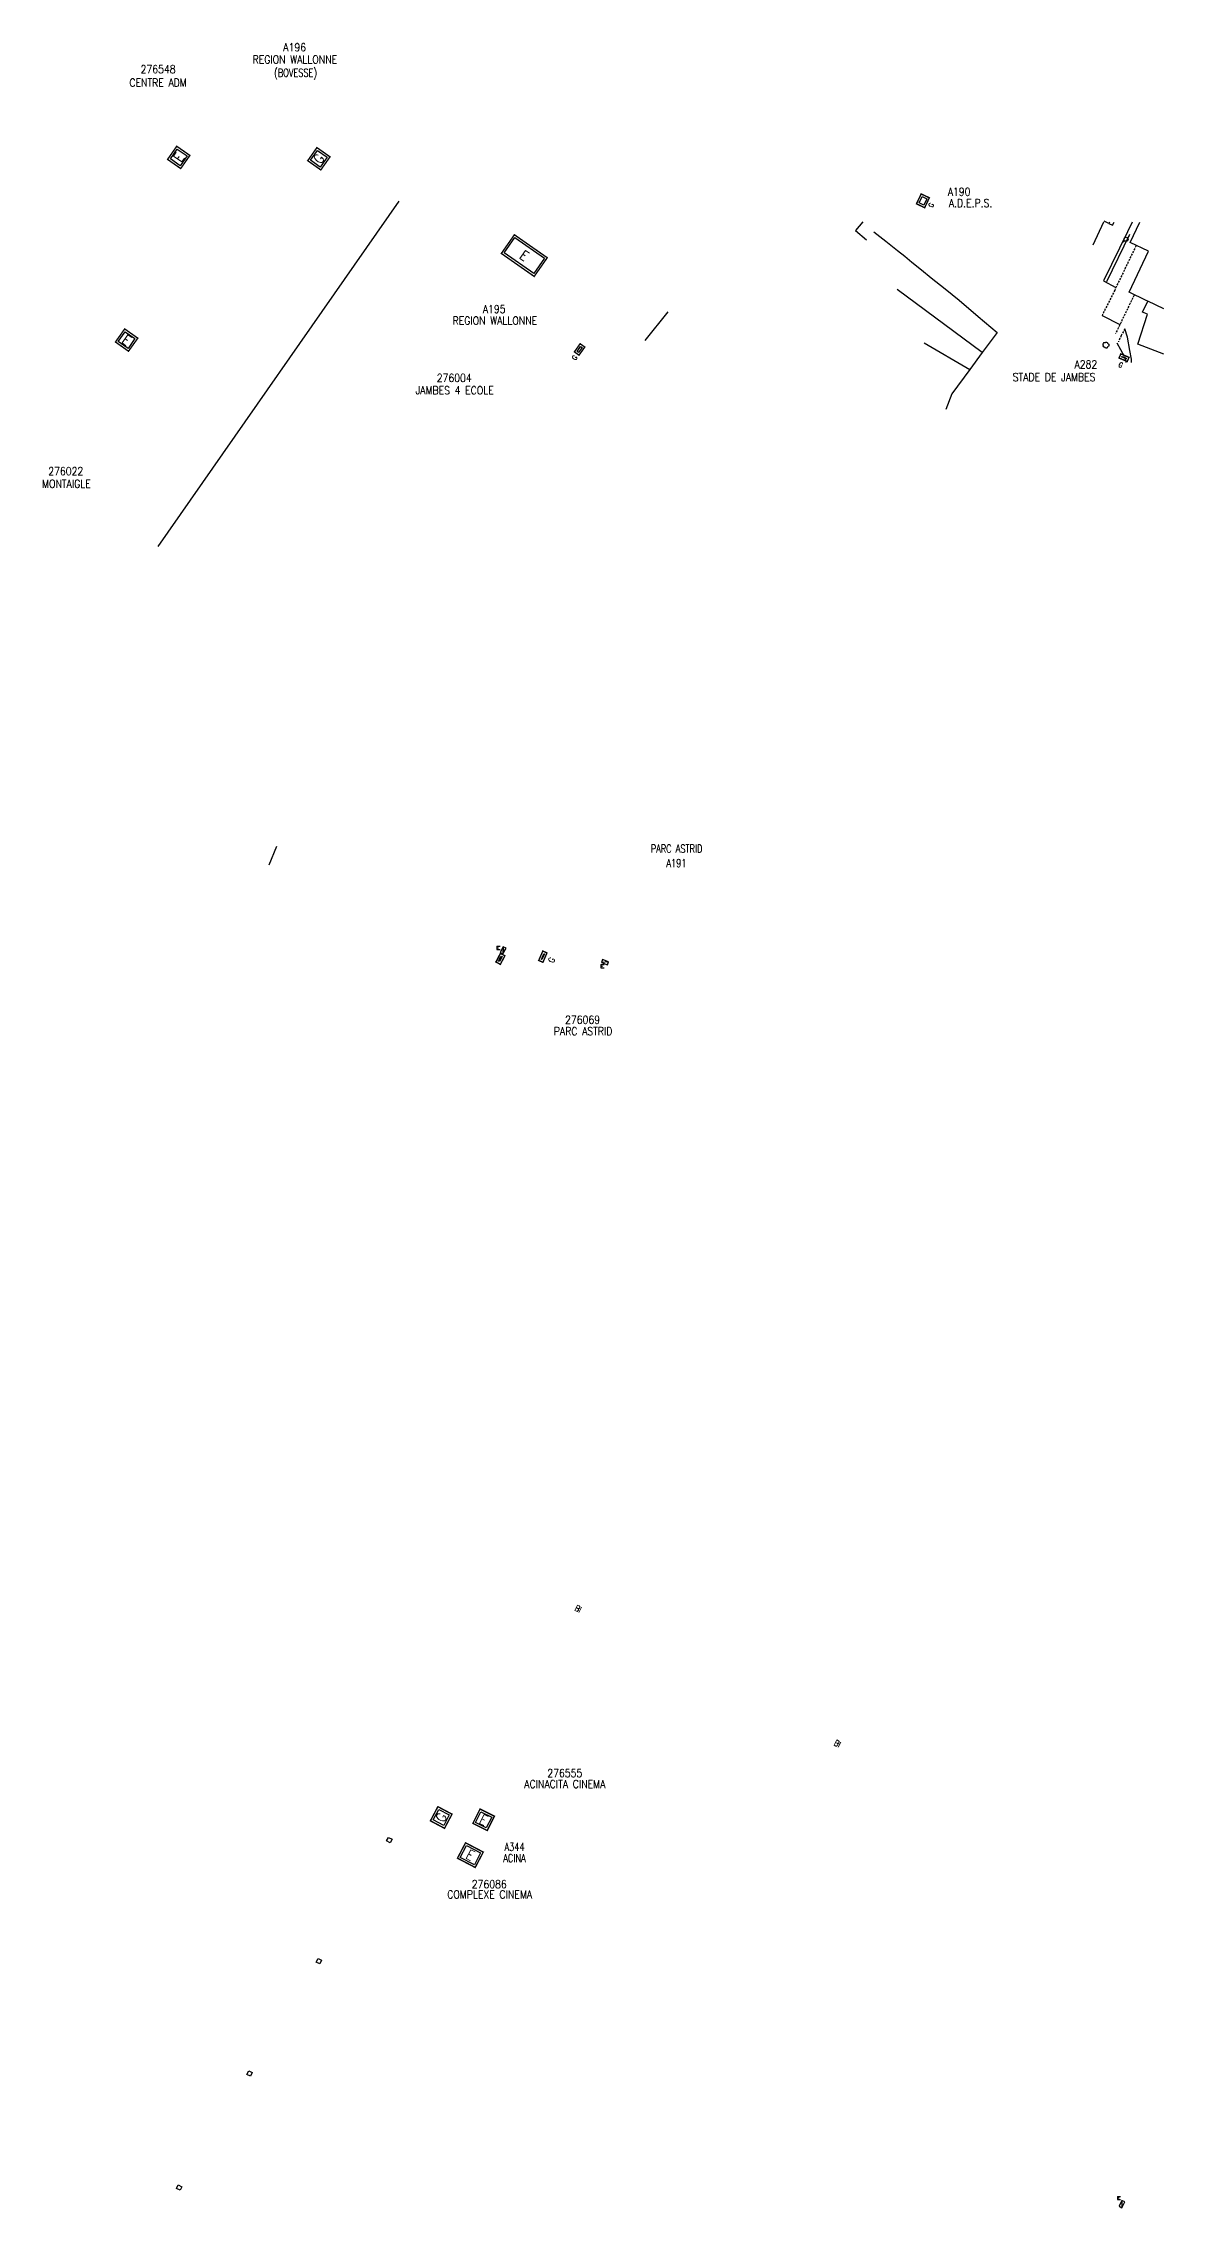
# Model space of a CAD drawing. Header units: millimetres. Extents: x 185009 to 186000, y 127000 to 127985.
# Drawn here: x 185720 to 186000, y 127004 to 127545 of the extents above; entities that cross this region are included whole.
import ezdxf
from ezdxf.enums import TextEntityAlignment as Align

# ---------------------------------------------------------------- set-up
doc = ezdxf.new("R2010")
doc.units = ezdxf.units.MM
doc.linetypes.add('DASHED', pattern=[0.75, 0.5, -0.25])
doc.layers.get('0').update_dxf_attribs({"linetype": 'CONTINUOUS'})
for name, color, linetype in [('G_210', 7, 'CONTINUOUS'), ('M_200', 7, 'CONTINUOUS'), ('W0008', 7, 'CONTINUOUS'), ('W0017', 7, 'CONTINUOUS'), ('W0100', 7, 'CONTINUOUS'), ('W0103', 7, 'CONTINUOUS'), ('W0112', 1, 'DASHED'), ('W0210', 7, 'CONTINUOUS'), ('W0212', 7, 'CONTINUOUS'), ('W0300', 7, 'CONTINUOUS'), ('W0310', 7, 'CONTINUOUS'), ('W0322', 7, 'CONTINUOUS'), ('W0323', 7, 'CONTINUOUS'), ('W0420', 7, 'CONTINUOUS'), ('W0430', 7, 'CONTINUOUS'), ('W0473', 7, 'CONTINUOUS'), ('W0991', 7, 'CONTINUOUS'), ('W1102', 7, 'CONTINUOUS')]:
    doc.layers.add(name, color=color, linetype=linetype)
doc.styles.add('M_ROMANS', font='ROMANS.shx', dxfattribs={"width": 0.75})
doc.styles.get("Standard").update_dxf_attribs({"font": 'romans.shx', "width": 0.85})

# ---------------------------------------------------------------- blocks, each defined once
blk = doc.blocks.new('*U12')
at = {"layer": 'M_200', "color": 0, "linetype": 'Continuous', "const_width": 0.35, "flags": 128}
blk.add_lwpolyline([(5.58, 0.95), (3.26, -2.31), (0, 0), (2.31, 3.26)], close=True, dxfattribs=at)
at = {"layer": 'M_200', "color": 0, "linetype": 'Continuous'}
blk.add_lwpolyline([(2.43, 2.57), (4.88, 0.83), (3.15, -1.61), (0.7, 0.12)], close=True, dxfattribs=at)
at = {"layer": 'M_200', "insert": (2.79, 0.48), "char_height": 2.5, "width": 4, "attachment_point": 5, "rotation": 324.6949}
blk.add_mtext('E', dxfattribs=at)
at = {"layer": 'M_200', "color": 0, "linetype": 'Continuous', "width": 0.85}
for tag, p in [('NUM', (2, 17.06)), ('NOM', (2, 10.65))]:
    blk.add_attdef(tag, text='', height=4, dxfattribs=at).set_placement(p, align=Align.MIDDLE)
at = {"layer": 'M_200', "color": 0, "linetype": 'Continuous', "style": 'M_ROMANS', "width": 0.75, "flags": 3}
for tag, p in [('DEF_COUP', (1.87, -5.49)), ('DEF_LEG', (1.87, -2.99)), ('DEF_TYPE', (1.87, -7.99))]:
    blk.add_attdef(tag, text='', height=1.2, dxfattribs=at).set_placement(p, align=Align.MIDDLE)
blk = doc.blocks.new('*U14')
at = {"layer": 'M_200', "color": 0, "linetype": 'Continuous', "const_width": 0.35, "flags": 128}
blk.add_lwpolyline([(-0.99, 5.57), (2.29, 3.28), (0, 0), (-3.28, 2.29)], close=True, dxfattribs=at)
at = {"layer": 'M_200', "color": 0, "linetype": 'Continuous'}
blk.add_lwpolyline([(-2.58, 2.41), (-0.86, 4.87), (1.6, 3.16), (-0.12, 0.7)], close=True, dxfattribs=at)
at = {"layer": 'M_200', "insert": (-0.49, 2.79), "char_height": 2.5, "width": 4, "attachment_point": 5, "rotation": 55.0492}
blk.add_mtext('E', dxfattribs=at)
at = {"layer": 'M_200', "color": 0, "linetype": 'Continuous', "width": 0.85}
for tag, p in [('NUM', (2, 17.06)), ('NOM', (2, 10.65))]:
    blk.add_attdef(tag, text='', height=4, dxfattribs=at).set_placement(p, align=Align.MIDDLE)
at = {"layer": 'M_200', "color": 0, "linetype": 'Continuous', "style": 'M_ROMANS', "width": 0.75, "flags": 3}
for tag, p in [('DEF_COUP', (1.87, -5.49)), ('DEF_LEG', (1.87, -2.99)), ('DEF_TYPE', (1.87, -7.99))]:
    blk.add_attdef(tag, text='', height=1.2, dxfattribs=at).set_placement(p, align=Align.MIDDLE)
blk = doc.blocks.new('*U21')
at = {"layer": 'M_200', "color": 0, "linetype": 'Continuous', "const_width": 0.35, "flags": 128}
blk.add_lwpolyline([(5.37, 1.79), (3.58, -1.79), (0, 0), (1.79, 3.58)], close=True, dxfattribs=at)
at = {"layer": 'M_200', "color": 0, "linetype": 'Continuous'}
blk.add_lwpolyline([(2.01, 2.91), (4.7, 1.57), (3.35, -1.12), (0.67, 0.22)], close=True, dxfattribs=at)
at = {"layer": 'M_200', "insert": (2.68, 0.89), "char_height": 2.5, "width": 4, "attachment_point": 5, "rotation": 333.446}
blk.add_mtext('E', dxfattribs=at)
at = {"layer": 'M_200', "color": 0, "linetype": 'Continuous', "width": 0.85}
for tag, p in [('NUM', (2, 17.06)), ('NOM', (2, 10.65))]:
    blk.add_attdef(tag, text='', height=4, dxfattribs=at).set_placement(p, align=Align.MIDDLE)
at = {"layer": 'M_200', "color": 0, "linetype": 'Continuous', "style": 'M_ROMANS', "width": 0.75, "flags": 3}
for tag, p in [('DEF_COUP', (1.87, -5.49)), ('DEF_LEG', (1.87, -2.99)), ('DEF_TYPE', (1.87, -7.99))]:
    blk.add_attdef(tag, text='', height=1.2, dxfattribs=at).set_placement(p, align=Align.MIDDLE)
blk = doc.blocks.new('*U22')
at = {"layer": 'G_210', "color": 0, "linetype": 'Continuous', "const_width": 0.35, "flags": 128}
blk.add_lwpolyline([(-1.66, 5.41), (1.87, 3.53), (0, 0), (-3.53, 1.87)], close=True, dxfattribs=at)
at = {"layer": 'G_210', "color": 0, "linetype": 'Continuous'}
blk.add_lwpolyline([(-2.86, 2.08), (-1.46, 4.73), (1.2, 3.33), (-0.21, 0.68)], close=True, dxfattribs=at)
at = {"layer": 'G_210', "insert": (-0.83, 2.7), "char_height": 2.5, "width": 4, "attachment_point": 5, "rotation": 62.096}
blk.add_mtext('G', dxfattribs=at)
at = {"layer": 'G_210', "color": 0, "linetype": 'Continuous', "width": 0.75}
for tag, height, p in [('NUM', 4, (2, 16)), ('NOM', 4, (2, 11)), ('BCL', 3, (2, 7))]:
    blk.add_attdef(tag, text='', height=height, dxfattribs=at).set_placement(p, align=Align.MIDDLE)
at = {"layer": 'G_210', "color": 0, "linetype": 'Continuous', "width": 0.75, "flags": 3}
for tag, p in [('DEF_COUP', (2.14, -5.61)), ('DEF_LEG', (2.14, -3.11)), ('DEF_TYPE', (2.14, -8.11))]:
    blk.add_attdef(tag, text='', height=1.2, dxfattribs=at).set_placement(p, align=Align.MIDDLE)
blk = doc.blocks.new('*U41')
at = {"flags": 128}
for points in [[(0.8, 0.8), (-0.8, 0.8)], [(-0.8, 0.8), (-0.8, 0)], [(0.8, 0.8), (-0.8, 0)], [(-0.8, 0), (0.8, 0)], [(0.8, 0), (0.8, 0.8)], [(-0.76, -0.53), (0, -0.26)], [(-0.76, -0.53), (-0.49, -1.28)], [(-0.62, -0.91), (-0.25, -0.77)], [(-0.49, -1.28), (0.27, -1.01)]]:
    blk.add_lwpolyline(points, dxfattribs=at)
blk = doc.blocks.new('*U42')
at = {"flags": 128}
for points in [[(0.8, 0.8), (-0.8, 0.8)], [(-0.8, 0.8), (-0.8, 0)], [(0.8, 0.8), (-0.8, 0)], [(-0.8, 0), (0.8, 0)], [(0.16, 2.24), (-0.54, 1.86)], [(-0.54, 1.86), (-0.16, 1.16)], [(-0.19, 2.05), (0, 1.7)], [(0.16, 2.24), (0.54, 1.54)], [(0.8, 0), (0.8, 0.8)]]:
    blk.add_lwpolyline(points, dxfattribs=at)
blk = doc.blocks.new('*U43')
at = {"layer": 'M_200', "color": 0, "linetype": 'Continuous', "const_width": 0.35, "flags": 128}
blk.add_lwpolyline([(5.7, -10.02), (0, -10.02), (0, 0), (5.7, 0)], close=True, dxfattribs=at)
at = {"layer": 'M_200', "color": 0, "linetype": 'Continuous'}
blk.add_lwpolyline([(5.2, -0.5), (5.2, -9.52), (0.5, -9.52), (0.5, -0.5)], close=True, dxfattribs=at)
at = {"layer": 'M_200', "insert": (2.85, -5.01), "char_height": 2.5, "width": 10.022, "attachment_point": 5, "rotation": 269.9973}
blk.add_mtext('E', dxfattribs=at)
at = {"layer": 'M_200', "color": 0, "linetype": 'Continuous', "width": 0.85}
for tag, p in [('NUM', (2, 17.06)), ('NOM', (2, 10.65))]:
    blk.add_attdef(tag, text='', height=4, dxfattribs=at).set_placement(p, align=Align.MIDDLE)
at = {"layer": 'M_200', "color": 0, "linetype": 'Continuous', "style": 'M_ROMANS', "width": 0.75, "flags": 3}
for tag, p in [('DEF_COUP', (1.87, -5.49)), ('DEF_LEG', (1.87, -2.99)), ('DEF_TYPE', (1.87, -7.99))]:
    blk.add_attdef(tag, text='', height=1.2, dxfattribs=at).set_placement(p, align=Align.MIDDLE)
blk = doc.blocks.new('*U44')
at = {"layer": 'M_200', "color": 0, "linetype": 'Continuous', "const_width": 0.35, "flags": 128}
blk.add_lwpolyline([(1.27, 2.43), (1.27, 0), (0, 0), (0, 2.43)], close=True, dxfattribs=at)
at = {"layer": 'M_200', "color": 0, "linetype": 'Continuous'}
blk.add_lwpolyline([(0.5, 1.93), (0.77, 1.93), (0.77, 0.5), (0.5, 0.5)], close=True, dxfattribs=at)
at = {"layer": 'M_200', "insert": (0.63, 1.21), "char_height": 2.5, "width": 1.27, "attachment_point": 5}
blk.add_mtext('E', dxfattribs=at)
at = {"layer": 'M_200', "color": 0, "linetype": 'Continuous', "width": 0.85}
for tag, p in [('NUM', (2, 17.06)), ('NOM', (2, 10.65))]:
    blk.add_attdef(tag, text='', height=4, dxfattribs=at).set_placement(p, align=Align.MIDDLE)
at = {"layer": 'M_200', "color": 0, "linetype": 'Continuous', "style": 'M_ROMANS', "width": 0.75, "flags": 3}
for tag, p in [('DEF_COUP', (1.87, -5.49)), ('DEF_LEG', (1.87, -2.99)), ('DEF_TYPE', (1.87, -7.99))]:
    blk.add_attdef(tag, text='', height=1.2, dxfattribs=at).set_placement(p, align=Align.MIDDLE)
blk = doc.blocks.new('*U6')
at = {"layer": 'G_210', "color": 0, "linetype": 'Continuous', "const_width": 0.35, "flags": 128}
blk.add_lwpolyline([(-1.72, 5.39), (1.84, 3.55), (0, 0), (-3.55, 1.84)], close=True, dxfattribs=at)
at = {"layer": 'G_210', "color": 0, "linetype": 'Continuous'}
blk.add_lwpolyline([(-2.88, 2.05), (-1.5, 4.72), (1.16, 3.34), (-0.21, 0.67)], close=True, dxfattribs=at)
at = {"layer": 'G_210', "insert": (-0.86, 2.69), "char_height": 2.5, "width": 4, "attachment_point": 5, "rotation": 62.6708}
blk.add_mtext('G', dxfattribs=at)
at = {"layer": 'G_210', "color": 0, "linetype": 'Continuous', "width": 0.75}
for tag, height, p in [('NUM', 4, (2, 16)), ('NOM', 4, (2, 11)), ('BCL', 3, (2, 7))]:
    blk.add_attdef(tag, text='', height=height, dxfattribs=at).set_placement(p, align=Align.MIDDLE)
at = {"layer": 'G_210', "color": 0, "linetype": 'Continuous', "width": 0.75, "flags": 3}
for tag, p in [('DEF_COUP', (2.14, -5.61)), ('DEF_LEG', (2.14, -3.11)), ('DEF_TYPE', (2.14, -8.11))]:
    blk.add_attdef(tag, text='', height=1.2, dxfattribs=at).set_placement(p, align=Align.MIDDLE)
blk = doc.blocks.new('*U99')
at = {"layer": 'G_210', "color": 0, "linetype": 'Continuous', "const_width": 0.35, "flags": 128}
blk.add_lwpolyline([(0.16, 2.8), (1.17, 2.27), (0, 0), (-1.02, 0.52)], close=True, dxfattribs=at)
at = {"layer": 'G_210', "color": 0, "linetype": 'Continuous'}
blk.add_lwpolyline([(-0.34, 0.74), (0.37, 2.12), (0.5, 2.06), (-0.21, 0.67)], close=True, dxfattribs=at)
at = {"layer": 'G_210', "insert": (2.18, 0.38), "char_height": 1.53, "width": 1.3599, "attachment_point": 5, "rotation": 62.6708}
blk.add_mtext('G', dxfattribs=at)
at = {"layer": 'G_210', "color": 0, "linetype": 'Continuous', "width": 0.75}
for tag, height, p in [('NUM', 4, (2, 16)), ('NOM', 4, (2, 11)), ('BCL', 3, (2, 7))]:
    blk.add_attdef(tag, text='', height=height, dxfattribs=at).set_placement(p, align=Align.MIDDLE)
at = {"layer": 'G_210', "color": 0, "linetype": 'Continuous', "width": 0.75, "flags": 3}
for tag, p in [('DEF_COUP', (2.14, -5.61)), ('DEF_LEG', (2.14, -3.11)), ('DEF_TYPE', (2.14, -8.11))]:
    blk.add_attdef(tag, text='', height=1.2, dxfattribs=at).set_placement(p, align=Align.MIDDLE)
blk = doc.blocks.new('*U100')
at = {"layer": 'G_210', "color": 0, "linetype": 'Continuous', "const_width": 0.35, "flags": 128}
blk.add_lwpolyline([(-0.13, 2.87), (1.14, 2.21), (0, 0), (-1.27, 0.66)], close=True, dxfattribs=at)
at = {"layer": 'G_210', "color": 0, "linetype": 'Continuous'}
blk.add_lwpolyline([(-0.6, 0.87), (0.09, 2.19), (0.47, 2), (-0.21, 0.67)], close=True, dxfattribs=at)
at = {"layer": 'G_210', "insert": (-1.01, -0.79), "char_height": 1.25, "width": 1.2489, "attachment_point": 5, "rotation": 62.6708}
blk.add_mtext('G', dxfattribs=at)
at = {"layer": 'G_210', "color": 0, "linetype": 'Continuous', "width": 0.75}
for tag, height, p in [('NUM', 4, (2, 16)), ('NOM', 4, (2, 11)), ('BCL', 3, (2, 7))]:
    blk.add_attdef(tag, text='', height=height, dxfattribs=at).set_placement(p, align=Align.MIDDLE)
at = {"layer": 'G_210', "color": 0, "linetype": 'Continuous', "width": 0.75, "flags": 3}
for tag, p in [('DEF_COUP', (2.14, -5.61)), ('DEF_LEG', (2.14, -3.11)), ('DEF_TYPE', (2.14, -8.11))]:
    blk.add_attdef(tag, text='', height=1.2, dxfattribs=at).set_placement(p, align=Align.MIDDLE)
blk = doc.blocks.new('*U104')
at = {"layer": 'G_210', "color": 0, "linetype": 'Continuous', "const_width": 0.35, "flags": 128}
blk.add_lwpolyline([(-0.75, 3.46), (1.25, 2.43), (0, 0), (-2.01, 1.04)], close=True, dxfattribs=at)
at = {"layer": 'G_210', "color": 0, "linetype": 'Continuous'}
blk.add_lwpolyline([(-1.33, 1.25), (-0.54, 2.79), (0.58, 2.21), (-0.21, 0.67)], close=True, dxfattribs=at)
at = {"layer": 'G_210', "insert": (1.64, 0.59), "char_height": 1.25, "width": 1.4926, "attachment_point": 5, "rotation": 62.6708}
blk.add_mtext('G', dxfattribs=at)
at = {"layer": 'G_210', "color": 0, "linetype": 'Continuous', "width": 0.75}
for tag, height, p in [('NUM', 4, (2, 16)), ('NOM', 4, (2, 11)), ('BCL', 3, (2, 7))]:
    blk.add_attdef(tag, text='', height=height, dxfattribs=at).set_placement(p, align=Align.MIDDLE)
at = {"layer": 'G_210', "color": 0, "linetype": 'Continuous', "width": 0.75, "flags": 3}
for tag, p in [('DEF_COUP', (2.14, -5.61)), ('DEF_LEG', (2.14, -3.11)), ('DEF_TYPE', (2.14, -8.11))]:
    blk.add_attdef(tag, text='', height=1.2, dxfattribs=at).set_placement(p, align=Align.MIDDLE)
blk = doc.blocks.new('*U107')
at = {"layer": 'G_210', "color": 0, "linetype": 'Continuous', "const_width": 0.35, "flags": 128}
blk.add_lwpolyline([(0.02, 2.5), (1.02, 1.98), (0, 0), (-1, 0.52)], close=True, dxfattribs=at)
at = {"layer": 'G_210', "color": 0, "linetype": 'Continuous'}
blk.add_lwpolyline([(-0.33, 0.73), (0.24, 1.83), (0.35, 1.77), (-0.21, 0.67)], close=True, dxfattribs=at)
at = {"layer": 'G_210', "insert": (1.74, 0.31), "char_height": 1.25, "width": 0.9926, "attachment_point": 5, "rotation": 62.6708}
blk.add_mtext('G', dxfattribs=at)
at = {"layer": 'G_210', "color": 0, "linetype": 'Continuous', "width": 0.75}
for tag, height, p in [('NUM', 4, (2, 16)), ('NOM', 4, (2, 11)), ('BCL', 3, (2, 7))]:
    blk.add_attdef(tag, text='', height=height, dxfattribs=at).set_placement(p, align=Align.MIDDLE)
at = {"layer": 'G_210', "color": 0, "linetype": 'Continuous', "width": 0.75, "flags": 3}
for tag, p in [('DEF_COUP', (2.14, -5.61)), ('DEF_LEG', (2.14, -3.11)), ('DEF_TYPE', (2.14, -8.11))]:
    blk.add_attdef(tag, text='', height=1.2, dxfattribs=at).set_placement(p, align=Align.MIDDLE)
blk = doc.blocks.new('arbre-bis-trai')
for p, q in [((-13, 1), (-12, 2)), ((7, 9), (7, 8)), ((-7, -8), (-6, -8)), ((6, -9), (6, -8))]:
    blk.add_line(p, q)
for points in [[(-4, 10), (-5, 11), (-8, 12), (-10, 12), (-12, 11), (-14, 9), (-15, 6), (-15, 3), (-13, 1)], [(-7, -8), (-9, -8), (-12, -7), (-13, -6), (-14, -4), (-14, -3), (-14, -1), (-13, 1)], [(-5, 11), (-3, 13), (-1, 14), (1, 14), (4, 13), (6, 11), (7, 9)], [(10, 7), (8, 8), (6, 8)], [(10, 7), (12, 5), (13, 3), (13, 1), (12, -3), (11, -5), (10, -6), (8, -7)], [(-6, -9), (-6, -8), (-6, -7)], [(6, -9), (5, -11), (4, -12), (3, -13), (1, -14), (-1, -14), (-3, -13), (-5, -11), (-6, -9)], [(8, -7), (5, -8), (4, -8)]]:
    blk.add_lwpolyline(points)
blk = doc.blocks.new('T194')
at = {"color": 3, "linetype": 'Continuous', "xscale": 0.1071428571428571, "yscale": 0.1071428571428571}
blk.add_blockref('arbre-bis-trai', (0, 0), dxfattribs=at)
blk = doc.blocks.new('poteaudivers')
for p, q in [((3, 3), (6, 6)), ((-3, -3), (-6, -6))]:
    blk.add_line(p, q)
blk.add_circle((0, 0), 4)
blk = doc.blocks.new('T516')
at = {"linetype": 'Continuous', "xscale": 0.125, "yscale": 0.125}
blk.add_blockref('poteaudivers', (0, 0), dxfattribs=at)
blk = doc.blocks.new('*U115')
at = {"flags": 128}
for points in [[(0.8, 0.8), (-0.8, 0.8)], [(-0.8, 0.8), (-0.8, 0)], [(0.8, 0.8), (-0.8, 0)], [(-0.8, 0), (0.8, 0)], [(1.27, 2.25), (0.55, 1.9)], [(0.55, 1.9), (0.9, 1.18)], [(0.8, 0), (0.8, 0.8)], [(0.91, 2.07), (1.09, 1.71)], [(1.27, 2.25), (1.62, 1.53)]]:
    blk.add_lwpolyline(points, dxfattribs=at)
blk = doc.blocks.new('*U149')
at = {"layer": 'M_200', "color": 0, "linetype": 'Continuous', "const_width": 0.35, "flags": 128}
blk.add_lwpolyline([(5, 4.34), (5, 0), (0, 0), (0, 4.34)], close=True, dxfattribs=at)
at = {"layer": 'M_200', "color": 0, "linetype": 'Continuous'}
blk.add_lwpolyline([(0.5, 3.84), (4.5, 3.84), (4.5, 0.5), (0.5, 0.5)], close=True, dxfattribs=at)
at = {"layer": 'M_200', "insert": (2.5, 2.17), "char_height": 2.5, "width": 5, "attachment_point": 5}
blk.add_mtext('E', dxfattribs=at)
at = {"layer": 'M_200', "color": 0, "linetype": 'Continuous', "width": 0.85}
for tag, p in [('NUM', (2, 17.06)), ('NOM', (2, 10.65))]:
    blk.add_attdef(tag, text='', height=4, dxfattribs=at).set_placement(p, align=Align.MIDDLE)
at = {"layer": 'M_200', "color": 0, "linetype": 'Continuous', "style": 'M_ROMANS', "width": 0.75, "flags": 3}
for tag, p in [('DEF_COUP', (1.87, -5.49)), ('DEF_LEG', (1.87, -2.99)), ('DEF_TYPE', (1.87, -7.99))]:
    blk.add_attdef(tag, text='', height=1.2, dxfattribs=at).set_placement(p, align=Align.MIDDLE)

msp = doc.modelspace()

# ---------------------------------------------------------------- linework, layer by layer
at = {"layer": 'W0008', "color": 252, "flags": 128}
msp.add_lwpolyline([(185748.63, 127418.92), (185808.84, 127505.22)], dxfattribs=at)
at = {"layer": 'W0017', "color": 252}
for points in [[(185992.11, 127500), (185990.95, 127497.51), (185984.91, 127485.27), (185988.05, 127483.64)], [(185986.3, 127499.63), (185987.21, 127499.18), (185987.6, 127500)], [(185984.58, 127476.63), (185989.05, 127474.37)]]:
    msp.add_lwpolyline(points, dxfattribs=at)
at = {"layer": 'W0100', "color": 252, "flags": 128}
for points in [[(185924.81, 127500.04), (185922.98, 127497.9), (185925.7, 127495.51)], [(185876.07, 127477.55), (185870.27, 127470.39)]]:
    msp.add_lwpolyline(points, dxfattribs=at)
at = {"layer": 'W0100', "color": 252}
msp.add_lwpolyline([(185984.97, 127500), (185982.26, 127494.24)], dxfattribs=at)
at = {"layer": 'W0103', "color": 252}
for points in [[(185986.48, 127500), (185986.3, 127499.63), (185985.08, 127500.23)], [(185996.21, 127492.72), (185991.6, 127494.86), (185994.05, 127500)], [(186000, 127478.31), (185996.05, 127480.2), (185995.6, 127480.41), (185991.33, 127482.45), (185996.21, 127492.72)], [(186000, 127466.95), (185993.54, 127469.44), (185995.95, 127476.94), (185994.69, 127477.51), (185996.05, 127480.2)]]:
    msp.add_lwpolyline(points, dxfattribs=at)
at = {"layer": 'W0112', "color": 252, "linetype": 'DASHED'}
msp.add_lwpolyline([(185993.08, 127494.09), (185987.74, 127482.99), (185984.58, 127476.63)], dxfattribs=at)
at = {"layer": 'W0112', "color": 252}
for points in [[(185992.58, 127481.71), (185987.96, 127472.11)], [(185990.29, 127473.29), (185989.37, 127471.61), (185988.66, 127470.09)]]:
    msp.add_lwpolyline(points, dxfattribs=at)
at = {"layer": 'W0210', "color": 252}
msp.add_lwpolyline([(185990.17, 127466.41), (185990.56, 127465.33), (185990.56, 127464.86)], dxfattribs=at)
at = {"layer": 'W0212', "color": 252}
msp.add_lwpolyline([(185991.91, 127464.86), (185991.91, 127465.73), (185991.53, 127467.93), (185990.97, 127471.21), (185990.29, 127473.29)], dxfattribs=at)
at = {"layer": 'W0310', "color": 252}
msp.add_lwpolyline([(185985.74, 127485.17), (185991.53, 127497)], dxfattribs=at)
at = {"layer": 'W0322', "color": 252, "flags": 128}
for points in [[(185927.55, 127497.56), (185930.5, 127495.23), (185933.44, 127492.91), (185935.25, 127491.45), (185937.06, 127490), (185939.47, 127488.04), (185941.87, 127486.07), (185945.36, 127483.26), (185948.84, 127480.46), (185953.59, 127476.41), (185958.33, 127472.36), (185954.65, 127467.36), (185951.54, 127463.13), (185947.06, 127457.06), (185945.51, 127453.17)], [(185954.65, 127467.36), (185933.38, 127483.14)], [(185940.1, 127469.83), (185951.54, 127463.13)]]:
    msp.add_lwpolyline(points, dxfattribs=at)
at = {"layer": 'W0323', "color": 252}
msp.add_lwpolyline([(185990.17, 127466.41), (185988.4, 127469.72)], dxfattribs=at)
at = {"layer": 'W0420', "color": 252, "flags": 128}
for points in [[(185806.2, 127096.29), (185807.09, 127095.84), (185806.64, 127094.95), (185805.75, 127095.4), (185806.2, 127096.29)], [(185788.6, 127066.04), (185789.49, 127065.59), (185789.04, 127064.7), (185788.15, 127065.15), (185788.6, 127066.04)], [(185771.27, 127037.96), (185772.16, 127037.51), (185771.71, 127036.62), (185770.82, 127037.07), (185771.27, 127037.96)], [(185753.67, 127009.44), (185754.56, 127008.99), (185754.11, 127008.1), (185753.22, 127008.55), (185753.67, 127009.44)]]:
    msp.add_lwpolyline(points, dxfattribs=at)
at = {"layer": 'W1102', "color": 252, "flags": 128}
msp.add_lwpolyline([(185778.25, 127343.93), (185776.3, 127339.28)], dxfattribs=at)

# ---------------------------------------------------------------- block references
at = {"layer": 'G_210'}
ref = msp.add_blockref('*U6', (185789.29, 127513.02), dxfattribs=dict(at, rotation=352.1902087570973))
ref.add_attrib('NUM', 'A196', dxfattribs={"color": 0, "linetype": 'Continuous', "height": 2, "width": 0.85}).set_placement((185782.77, 127543.66), align=Align.MIDDLE)
ref.add_attrib('NOM', 'REGION WALLONNE', dxfattribs={"color": 0, "linetype": 'Continuous', "height": 2, "width": 0.85}).set_placement((185782.81, 127540.61), align=Align.MIDDLE)
ref.add_attrib('BCL', '(BOVESSE)', dxfattribs={"color": 0, "linetype": 'Continuous', "height": 2, "width": 0.75}).set_placement((185782.99, 127537.15), align=Align.MIDDLE)
ref = msp.add_blockref('*U104', (185940.24, 127503.58), dxfattribs=dict(at, rotation=2.007046510155656))
ref.add_attrib('NUM', 'A190', dxfattribs={"color": 0, "linetype": 'Continuous', "height": 2, "width": 0.85}).set_placement((185948.85, 127507.56), align=Align.MIDDLE)
ref.add_attrib('NOM', 'A.D.E.P.S.', dxfattribs={"color": 0, "linetype": 'Continuous', "height": 2, "width": 0.85}).set_placement((185951.72, 127504.72), align=Align.MIDDLE)
ref = msp.add_blockref('*U100', (185853.85, 127466.72), dxfattribs=dict(at, rotation=352.1902087570974))
ref.add_attrib('NUM', 'A195', dxfattribs={"color": 0, "linetype": 'Continuous', "height": 2, "width": 0.85}).set_placement((185832.62, 127478.25), align=Align.MIDDLE)
ref.add_attrib('NOM', 'REGION WALLONNE', dxfattribs={"color": 0, "linetype": 'Continuous', "height": 2, "width": 0.85}).set_placement((185832.81, 127475.35), align=Align.MIDDLE)
ref = msp.add_blockref('*U107', (185988.83, 127466.01), dxfattribs=dict(at, rotation=274.2338453376942))
ref.add_attrib('NUM', 'A282', dxfattribs={"color": 0, "linetype": 'Continuous', "height": 2, "width": 0.85}).set_placement((185980.54, 127464.43), align=Align.MIDDLE)
ref.add_attrib('NOM', 'STADE DE JAMBES', dxfattribs={"color": 0, "linetype": 'Continuous', "height": 2, "width": 0.85}).set_placement((185972.6, 127461.24), align=Align.MIDDLE)
ref = msp.add_blockref('*U99', (185844.82, 127315), dxfattribs=dict(at, rotation=3.993935710457004))
ref.add_attrib('NUM', 'A191', dxfattribs={"color": 0, "linetype": 'Continuous', "height": 2, "width": 0.75}).set_placement((185878.19, 127339.78), align=Align.MIDDLE)
ref.add_attrib('NOM', 'PARC ASTRID', dxfattribs={"color": 0, "linetype": 'Continuous', "height": 2, "width": 0.75}).set_placement((185878.23, 127343.4), align=Align.MIDDLE)
ref = msp.add_blockref('*U22', (185820.22, 127098.57), dxfattribs=at)
ref.add_attrib('NUM', 'A344', dxfattribs={"color": 0, "linetype": 'Continuous', "height": 2, "width": 0.75}).set_placement((185837.71, 127093.93), align=Align.MIDDLE)
ref.add_attrib('NOM', 'ACINA', dxfattribs={"color": 0, "linetype": 'Continuous', "height": 2, "width": 0.75}).set_placement((185837.71, 127091.13), align=Align.MIDDLE)
at = {"layer": 'M_200'}
ref = msp.add_blockref('*U14', (185754.27, 127513.36), dxfattribs=at)
ref.add_attrib('NUM', '276548', dxfattribs={"color": 0, "linetype": 'Continuous', "height": 2, "width": 0.85}).set_placement((185748.62, 127538.2), align=Align.MIDDLE)
ref.add_attrib('NOM', 'CENTRE ADM', dxfattribs={"color": 0, "linetype": 'Continuous', "height": 2, "width": 0.85}).set_placement((185748.62, 127534.83), align=Align.MIDDLE)
ref = msp.add_blockref('*U43', (185834.42, 127492.14), dxfattribs=dict(at, rotation=55.04994312691113))
ref.add_attrib('NUM', '276004', dxfattribs={"color": 0, "linetype": 'Continuous', "height": 2, "width": 0.85}).set_placement((185822.64, 127461.03), align=Align.MIDDLE)
ref.add_attrib('NOM', 'JAMBES 4 ECOLE', dxfattribs={"color": 0, "linetype": 'Continuous', "height": 2, "width": 0.85}).set_placement((185822.75, 127457.94), align=Align.MIDDLE)
ref = msp.add_blockref('*U12', (185737.96, 127470.02), dxfattribs=at)
ref.add_attrib('NUM', '276022', dxfattribs={"color": 0, "linetype": 'Continuous', "height": 2, "width": 0.85}).set_placement((185725.53, 127437.73), align=Align.MIDDLE)
ref.add_attrib('NOM', 'MONTAIGLE', dxfattribs={"color": 0, "linetype": 'Continuous', "height": 2, "width": 0.85}).set_placement((185725.71, 127434.58), align=Align.MIDDLE)
ref = msp.add_blockref('*U44', (185833.05, 127315.08), dxfattribs=dict(at, rotation=332.0409066928955))
ref.add_attrib('NUM', '276069', dxfattribs={"color": 0, "linetype": 'Continuous', "height": 2, "width": 0.85}).set_placement((185854.73, 127300.63), align=Align.MIDDLE)
ref.add_attrib('NOM', 'PARC ASTRID', dxfattribs={"color": 0, "linetype": 'Continuous', "height": 2, "width": 0.85}).set_placement((185854.86, 127297.77), align=Align.MIDDLE)
ref = msp.add_blockref('*U21', (185827.32, 127099.8), dxfattribs=at)
ref.add_attrib('NUM', '276555', dxfattribs={"color": 0, "linetype": 'Continuous', "height": 2, "width": 0.85}).set_placement((185850.29, 127112.36), align=Align.MIDDLE)
ref.add_attrib('NOM', 'ACINACITA CINEMA', dxfattribs={"color": 0, "linetype": 'Continuous', "height": 2, "width": 0.85}).set_placement((185850.3, 127109.64), align=Align.MIDDLE)
ref = msp.add_blockref('*U149', (185823.46, 127091.1), dxfattribs=dict(at, rotation=332.422913484778))
ref.add_attrib('NUM', '276086', dxfattribs={"color": 0, "linetype": 'Continuous', "height": 2, "width": 0.85}).set_placement((185831.4, 127084.61), align=Align.MIDDLE)
ref.add_attrib('NOM', 'COMPLEXE CINEMA', dxfattribs={"color": 0, "linetype": 'Continuous', "height": 2, "width": 0.85}).set_placement((185831.51, 127082.05), align=Align.MIDDLE)
at = {"layer": 'W0300', "color": 252, "xscale": 0.5, "yscale": 0.5, "zscale": 0.5}
msp.add_blockref('T194', (185985.61, 127469.19), dxfattribs=at)
at = {"layer": 'W0430'}
for name, p, rotation in [('*U42', (185835.21, 127317.79), 61.51599162695152), ('*U41', (185860.19, 127314.67), 340.2166985008944), ('*U115', (185989.9, 127004.47), 64.11972633274426)]:
    msp.add_blockref(name, p, dxfattribs=dict(at, rotation=rotation))
at = {"layer": 'W0473', "color": 252}
msp.add_blockref('T516', (185990.58, 127495.69), dxfattribs=at)

# ---------------------------------------------------------------- texts
at = {"layer": 'W0991', "color": 252, "width": 0.85}
for p in [(185852.58, 127153.14), (185917.41, 127119.45)]:
    msp.add_text('BI', height=1.5, rotation=332, dxfattribs=at).set_placement(p)

doc.saveas('drawing.dxf')
